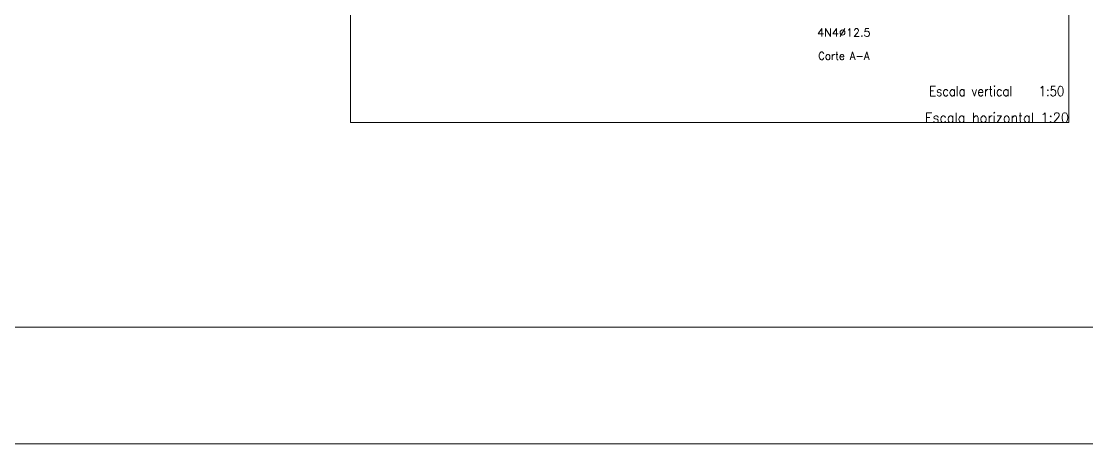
# Model space of a CAD drawing. Header units: millimetres. Extents: x 0 to 84, y 95.3 to 154.7.
# Drawn here: x 38.32 to 65.69, y 95.29 to 106.16 of the extents above; entities that cross this region are included whole.
import ezdxf
from ezdxf.enums import TextEntityAlignment as Align

# ---------------------------------------------------------------- set-up
doc = ezdxf.new("R2010")
doc.units = ezdxf.units.MM
for name, color, linetype, lineweight in [('CORTE_LINHAS_DA_TABELA_DE_DETALHE', 7, 'Continuous', 9), ('CORTE_TEXTO_DAS_ELEVACOES_DOS_PILARES', 133, 'Continuous', 9), ('CORTE_TITULO_DA_TABELA_DE_DETALHE', 106, 'Continuous', 20), ('PILCPSECC_ARM_LONG_REFERENCIA', 106, 'Continuous', 9), ('QUAD_BORDA', 1, 'Continuous', 20), ('QUAD_LIMITES', 2, 'Continuous', 0)]:
    doc.layers.add(name, color=color, linetype=linetype, lineweight=lineweight)
doc.styles.add('CYPETXT', font='', dxfattribs={"height": 0.2})
doc.styles.get('CYPETXT').set_extended_font_data('romans')

msp = doc.modelspace()

# ---------------------------------------------------------------- linework, layer by layer
at = {"layer": 'CORTE_LINHAS_DA_TABELA_DE_DETALHE'}
for p, q in [((46.778, 122.651), (46.778, 103.551)), ((65.238, 122.651), (65.238, 103.551)), ((46.778, 103.551), (65.238, 103.551))]:
    msp.add_line(p, q, dxfattribs=at)
at = {"layer": 'QUAD_BORDA'}
msp.add_lwpolyline([(3, 98.289), (81, 98.289), (81, 151.689), (3, 151.689), (3, 98.289)], close=True, dxfattribs=at)
at = {"layer": 'QUAD_LIMITES'}
msp.add_lwpolyline([(0, 95.289), (84, 95.289), (84, 154.689), (0, 154.689), (0, 95.289)], close=True, dxfattribs=at)

# ---------------------------------------------------------------- texts
at = {"layer": 'CORTE_TEXTO_DAS_ELEVACOES_DOS_PILARES', "style": 'CYPETXT', "width": 0.805173}
msp.add_text('Corte A-A', height=0.2, dxfattribs=at).set_placement((58.796, 105.166), (60.116, 105.166), align=Align.FIT)
at = {"layer": 'CORTE_TITULO_DA_TABELA_DE_DETALHE', "style": 'CYPETXT'}
for s, width, p, p2 in [('Escala vertical   1:50', 0.773409, (61.648, 104.231), (65.117, 104.231)), ('Escala horizontal 1:20', 0.827445, (61.538, 103.551), (65.239, 103.551))]:
    msp.add_text(s, height=0.25333, dxfattribs=dict(at, width=width)).set_placement(p, p2, align=Align.FIT)
at = {"layer": 'PILCPSECC_ARM_LONG_REFERENCIA', "style": 'CYPETXT', "width": 0.925627}
msp.add_text('4N4%%c12.5', height=0.2, dxfattribs=at).set_placement((58.769, 105.766), (60.143, 105.766), align=Align.FIT)

doc.saveas('drawing.dxf')
